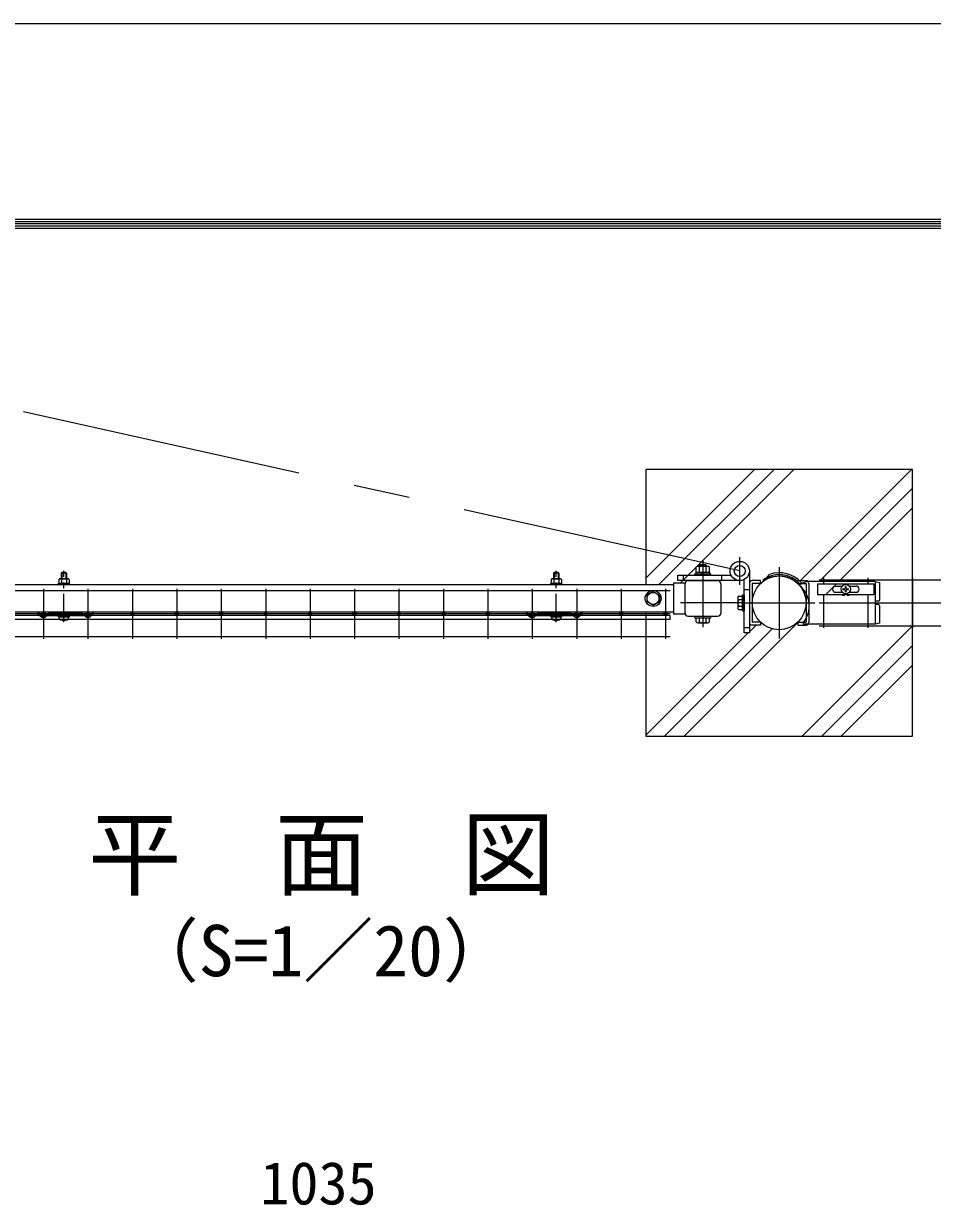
# Model space of a CAD drawing. Units: millimetres, scale not verified. Extents: x -4200 to 4200, y -2970 to 2970.
# Drawn here: x -2459 to -1436, y 1641 to 2970 of the extents above; entities that cross this region are included whole.
import ezdxf
from ezdxf.enums import TextEntityAlignment as Align

# ---------------------------------------------------------------- set-up
doc = ezdxf.new("R2010")
doc.units = ezdxf.units.MM
doc.header["$LTSCALE"] = 10
doc.linetypes.add('USER1', pattern=[50.8, 31.75, -6.35, 6.35, -6.35])
for name, color, linetype, lineweight in [('0-0_D-STR1', 1, 'Continuous', 25), ('0-1_D-BMK', 2, 'USER1', 13), ('0-4_D-STR3', 3, 'Continuous', 13), ('0-5_D-STR-DIM', 7, 'Continuous', 13), ('0-8_D-DCR-HCH', 7, 'Continuous', 13), ('0-9_D-STR-TXT', 7, 'Continuous', 13), ('0-B_D-TTL', 7, 'Continuous', 25), ('0-C_D-STR2', 7, 'Continuous', 13)]:
    doc.layers.add(name, color=color, linetype=linetype, lineweight=lineweight)
doc.styles.add('ＭＳ ゴシック', font='')
doc.styles.get('ＭＳ ゴシック').set_extended_font_data('MS Gothic')

# ---------------------------------------------------------------- blocks, each defined once
blk = doc.blocks.new('A$C5ded3bdc')
at = {"layer": '0-1_D-BMK'}
blk.add_line((0, -75), (0, 504), dxfattribs=at)
at = {"layer": '0-4_D-STR3'}
for p, q in [((-57.5, 404.8), (-57.5, 363)), ((-43.3, 413), (43.3, 413)), ((-23, 484), (-30, 477)), ((30, 477), (-30, 477)), ((-30, 477), (-30, 413)), ((-29.1, 404.8), (-29.1, 363)), ((-23, 484), (-23, 413)), ((23, 484), (-23, 484)), ((23, 484), (23, 413)), ((23, 484), (30, 477)), ((29.1, 404.8), (29.1, 363)), ((30, 477), (30, 413)), ((57.5, 404.8), (57.5, 363)), ((-62.5, 363), (62.5, 363)), ((-62.5, 347), (-62.5, 363)), ((-62.5, 347), (62.5, 347)), ((-57.5, 363), (57.5, 363)), ((62.5, 347), (62.5, 363)), ((-62.5, 0), (62.5, 0)), ((-62.5, -16), (-62.5, 0)), ((62.5, -16), (62.5, 0)), ((-62.5, -16), (62.5, -16)), ((-51.8, -16), (51.8, -16)), ((-51.8, -31.3), (-51.8, -16)), ((51.8, -31.6), (51.8, -16))]:
    blk.add_line(p, q, dxfattribs=at)
for centre, radius, start, end in [((-43.3, 396.6), 16.4, 30, 150), ((0, 357.2), 55.8, 58.543, 121.457), ((43.3, 396.6), 16.4, 30, 150), ((-32.8, -31.3), 19, 180, 253.92714), ((0.7, 85), 140, 253.92714, 285.41383), ((32.8, -31.6), 19, 285.41383, 0)]:
    blk.add_arc(centre, radius, start, end, dxfattribs=at)

msp = doc.modelspace()

# ---------------------------------------------------------------- linework, layer by layer
at = {"layer": '0-0_D-STR1'}
for p, q in [((-1727.67, 2340.89), (-1727.67, 2305.99)), ((-1727.67, 2340.89), (-1714.67, 2340.89)), ((-1727.67, 2340.89), (-1727.67, 2305.99)), ((-1727.67, 2340.89), (-1714.67, 2340.89)), ((-1714.67, 2306.64), (-1714.67, 2340.24)), ((-1711.47, 2343.44), (-1677.87, 2343.44)), ((-1681.67, 2343.44), (-1707.67, 2343.44)), ((-1674.67, 2340.24), (-1674.67, 2306.64)), ((-2545.67, 2338.94), (-1727.67, 2338.94)), ((-1727.67, 2307.94), (-2545.67, 2307.94)), ((-1727.67, 2305.99), (-1714.67, 2305.99)), ((-1727.67, 2305.99), (-1714.67, 2305.99)), ((-1711.47, 2303.44), (-1677.87, 2303.44))]:
    msp.add_line(p, q, dxfattribs=at)
msp.add_circle((-1608.92, 2318.44), 30.25, dxfattribs=at)
for centre, start, end in [((-1711.47, 2340.24), 90.00008, 179.99897), ((-1677.87, 2340.24), 0, 90.00008), ((-1711.47, 2306.64), 179.99897, 269.99957), ((-1677.87, 2306.64), 269.99957, 0)]:
    msp.add_arc(centre, 3.2, start, end, dxfattribs=at)
at = {"layer": '0-1_D-BMK'}
for p, q in [((-1653.24, 2354.29), (-2586.45, 2561.46)), ((-1694.67, 2366.44), (-1694.67, 2290.94)), ((-1653.24, 2338.6), (-1653.24, 2369.98)), ((-1608.92, 2358.69), (-1608.92, 2278.19)), ((-1649.17, 2318.44), (-1719.97, 2318.44)), ((-1649.17, 2318.44), (-1568.67, 2318.44))]:
    msp.add_line(p, q, dxfattribs=at)
at = {"layer": '0-4_D-STR3'}
for p, q in [((-1702.17, 2353.04), (-1702.17, 2358.84)), ((-1702.17, 2353.04), (-1687.17, 2353.04)), ((-1700.44, 2359.54), (-1688.9, 2359.54)), ((-1698.67, 2360.44), (-1697.67, 2361.44)), ((-1698.67, 2359.54), (-1698.67, 2360.44)), ((-1698.42, 2353.04), (-1698.42, 2358.84)), ((-1695.73, 2351.04), (-1694.58, 2353.04)), ((-1695.04, 2351.04), (-1693.89, 2353.04)), ((-1691.67, 2359.54), (-1691.67, 2361.44)), ((-1690.92, 2353.04), (-1690.92, 2358.84)), ((-1690.67, 2359.54), (-1690.67, 2360.44)), ((-1687.17, 2353.04), (-1687.17, 2358.84)), ((-1686.97, 2351.04), (-1686.97, 2353.04)), ((-1722.95, 2349.44), (-1662.94, 2349.44)), ((-1716.95, 2349.44), (-1716.95, 2343.44)), ((-1703.67, 2349.44), (-1703.67, 2351.04)), ((-1703.67, 2351.04), (-1685.67, 2351.04)), ((-1685.67, 2349.44), (-1703.67, 2349.44)), ((-1702.37, 2351.04), (-1686.97, 2351.04)), ((-1685.67, 2349.44), (-1685.67, 2351.04)), ((-1673.95, 2349.44), (-1673.95, 2343.44)), ((-1648.39, 2284.58), (-1648.39, 2344.58)), ((-1629.89, 2340.24), (-1639.19, 2340.24)), ((-1639.19, 2340.24), (-1639.19, 2296.64)), ((-1626.27, 2343.22), (-1627.19, 2344.53)), ((-1622.38, 2347.31), (-1619.79, 2350.5)), ((-1587.94, 2340.24), (-1587.94, 2343.44)), ((-1587.94, 2343.44), (-1578.64, 2343.44)), ((-1587.94, 2340.24), (-1578.64, 2340.24)), ((-1582.08, 2340.54), (-1582.55, 2340.54)), ((-1578, 2342.44), (-1582.08, 2340.54)), ((-1578.64, 2340.24), (-1578.64, 2296.64)), ((-1500.92, 2342.44), (-1578, 2342.44)), ((-1575.44, 2340.24), (-1575.44, 2296.64)), ((-1565.67, 2339.87), (-1565.67, 2327.87)), ((-1500.92, 2342.44), (-1500.92, 2294.44)), ((-1500.92, 2342.44), (-1495.92, 2341.44)), ((-1495.92, 2341.44), (-1495.92, 2321.44)), ((-1750.67, 2331.19), (-1757.67, 2327.15)), ((-1757.67, 2327.15), (-1757.67, 2319.73)), ((-1750.67, 2331.19), (-1743.67, 2327.15)), ((-1743.67, 2327.15), (-1743.67, 2319.73)), ((-1649.99, 2309.44), (-1649.99, 2327.44)), ((-1648.39, 2333.58), (-1642.39, 2333.58)), ((-1565.67, 2327.87), (-1502.17, 2327.87)), ((-1545.42, 2337.37), (-1537.83, 2337.37)), ((-1545.42, 2330.37), (-1537.83, 2330.37)), ((-1537.07, 2334.37), (-1535.42, 2334.37)), ((-1537.07, 2333.37), (-1537.07, 2334.37)), ((-1537.07, 2333.37), (-1535.42, 2333.37)), ((-1535.52, 2327.87), (-1535.8, 2326.84)), ((-1534.42, 2335.37), (-1534.42, 2337.02)), ((-1534.42, 2337.02), (-1533.42, 2337.02)), ((-1534.42, 2330.72), (-1534.42, 2332.37)), ((-1534.42, 2330.72), (-1533.42, 2330.72)), ((-1533.42, 2335.37), (-1533.42, 2337.02)), ((-1533.42, 2330.72), (-1533.42, 2332.37)), ((-1532.42, 2334.37), (-1530.77, 2334.37)), ((-1532.42, 2333.37), (-1530.77, 2333.37)), ((-1532.31, 2327.87), (-1532.03, 2326.84)), ((-1530.77, 2333.37), (-1530.77, 2334.37)), ((-1530, 2337.37), (-1522.42, 2337.37)), ((-1530, 2330.37), (-1522.42, 2330.37)), ((-1750.67, 2315.69), (-1757.67, 2319.73)), ((-1750.67, 2315.69), (-1743.67, 2319.73)), ((-1655.49, 2324.07), (-1655.49, 2312.81)), ((-1654.41, 2325.94), (-1649.99, 2325.94)), ((-1654.41, 2322.2), (-1649.99, 2322.2)), ((-1654.41, 2314.68), (-1649.99, 2314.68)), ((-1649.99, 2325.94), (-1649.99, 2310.94)), ((-1496.92, 2320.44), (-1499.92, 2320.44)), ((-1496.92, 2316.44), (-1499.92, 2316.44)), ((-1495.92, 2315.44), (-1495.92, 2295.44)), ((-2443.38, 2306.43), (-2442.34, 2307.64)), ((-2443.38, 2306.43), (-2438.67, 2302.37)), ((-2442.34, 2307.64), (-2437.63, 2303.58)), ((-2433.75, 2305.42), (-2435.73, 2303.61)), ((-2432.67, 2304.24), (-2434.65, 2302.43)), ((-2432.67, 2305.84), (-2430.17, 2305.84)), ((-2432.67, 2304.24), (-2390.67, 2304.24)), ((-2430.17, 2307.64), (-2393.17, 2307.64)), ((-2430.17, 2305.84), (-2430.17, 2307.64)), ((-2393.17, 2305.84), (-2430.17, 2305.84)), ((-2426.67, 2305.84), (-2426.67, 2304.24)), ((-2396.67, 2305.84), (-2396.67, 2304.24)), ((-2393.17, 2305.84), (-2393.17, 2307.64)), ((-2393.17, 2305.84), (-2390.67, 2305.84)), ((-2390.67, 2304.24), (-2388.68, 2302.43)), ((-2389.59, 2305.42), (-2387.6, 2303.61)), ((-2381, 2307.64), (-2385.71, 2303.58)), ((-2379.95, 2306.43), (-2384.66, 2302.37)), ((-2379.95, 2306.43), (-2381, 2307.64)), ((-1893.38, 2306.43), (-1892.34, 2307.64)), ((-1893.38, 2306.43), (-1888.67, 2302.37)), ((-1892.34, 2307.64), (-1887.63, 2303.58)), ((-1883.75, 2305.42), (-1885.73, 2303.61)), ((-1882.67, 2304.24), (-1884.65, 2302.43)), ((-1882.67, 2305.84), (-1880.17, 2305.84)), ((-1882.67, 2304.24), (-1840.67, 2304.24)), ((-1880.17, 2307.64), (-1843.17, 2307.64)), ((-1880.17, 2305.84), (-1880.17, 2307.64)), ((-1843.17, 2305.84), (-1880.17, 2305.84)), ((-1876.67, 2305.84), (-1876.67, 2304.24)), ((-1846.67, 2305.84), (-1846.67, 2304.24)), ((-1843.17, 2305.84), (-1843.17, 2307.64)), ((-1843.17, 2305.84), (-1840.67, 2305.84)), ((-1840.67, 2304.24), (-1838.68, 2302.43)), ((-1839.59, 2305.42), (-1837.6, 2303.61)), ((-1831, 2307.64), (-1835.71, 2303.58)), ((-1829.95, 2306.43), (-1834.66, 2302.37)), ((-1829.95, 2306.43), (-1831, 2307.64)), ((-1703.67, 2303.44), (-1685.67, 2303.44)), ((-1703.67, 2301.44), (-1703.67, 2303.44)), ((-1703.67, 2301.44), (-1685.67, 2301.44)), ((-1702.17, 2297.02), (-1702.17, 2301.44)), ((-1702.17, 2301.44), (-1687.17, 2301.44)), ((-1698.43, 2297.02), (-1698.43, 2301.44)), ((-1690.91, 2297.02), (-1690.91, 2301.44)), ((-1687.17, 2297.02), (-1687.17, 2301.44)), ((-1685.67, 2301.44), (-1685.67, 2303.44)), ((-1654.41, 2310.94), (-1649.99, 2310.94)), ((-1649.99, 2309.44), (-1648.39, 2309.44)), ((-1700.3, 2295.94), (-1689.04, 2295.94)), ((-1648.39, 2290.58), (-1642.39, 2290.58)), ((-1629.89, 2296.64), (-1639.19, 2296.64)), ((-1587.94, 2296.64), (-1578.64, 2296.64)), ((-1581.72, 2296.04), (-1581.72, 2294.44)), ((-1500.92, 2294.44), (-1581.72, 2294.44)), ((-1495.92, 2295.44), (-1500.65, 2294.49))]:
    msp.add_line(p, q, dxfattribs=at)
for points in [[(-1702.37, 2351.04), (-1702.37, 2353.04), (-1686.97, 2353.04)], [(-1698.67, 2360.44), (-1690.67, 2360.44), (-1691.67, 2361.44)], [(-1697.67, 2359.54), (-1697.67, 2361.44), (-1691.67, 2361.44)], [(-1642.39, 2354.29), (-1642.39, 2284.58), (-1648.39, 2284.58)], [(-1653.24, 2343.44), (-1722.95, 2343.44), (-1722.95, 2349.44)], [(-1629.89, 2340.24), (-1629.89, 2343.44), (-1639.19, 2343.44)], [(-1621.7, 2345.86), (-1622.38, 2347.31), (-1619.79, 2350.5)], [(-1565.67, 2339.87), (-1502.17, 2339.87), (-1502.17, 2327.87)], [(-1649.99, 2327.44), (-1648.39, 2327.44), (-1648.39, 2309.44)], [(-1629.89, 2296.64), (-1629.89, 2293.44), (-1639.19, 2293.44)], [(-1587.94, 2296.64), (-1587.94, 2293.44), (-1578.64, 2293.44)]]:
    msp.add_lwpolyline(points, dxfattribs=at)
for centre, radius in [((-1653.24, 2354.29), 10.85), ((-1653.24, 2354.29), 6.15), ((-1750.67, 2323.44), 9), ((-1750.67, 2323.44), 6.71), ((-1533.92, 2333.87), 5.25)]:
    msp.add_circle(centre, radius, dxfattribs=at)
for centre, radius, start, end in [((-1700.29, 2356.7), 2.85, 48.83491, 131.16509), ((-1694.67, 2349.15), 10.39, 68.85295, 111.14705), ((-1689.04, 2356.69), 2.85, 48.86505, 131.13495), ((-1639.19, 2340.24), 3.2, 90, 180), ((-1608.92, 2318.44), 31.85, 41.66427, 125), ((-1608.92, 2318.44), 30.25, 40.82839, 125), ((-1608.92, 2318.44), 33.85, 41.95504, 108.73594), ((-1582.73, 2341.74), 3.2, 221.66427, 230.22461), ((-1582.55, 2342.14), 1.6, 221.95504, 270), ((-1578.64, 2340.24), 3.2, 360, 90), ((-1605.36, 2314.92), 30.25, 321.39147, 50.00867), ((-1545.42, 2333.87), 3.5, 90, 270), ((-1535.42, 2335.37), 1, 270, 0), ((-1535.42, 2332.37), 1, 0, 90), ((-1532.42, 2335.37), 1, 180, 270), ((-1532.42, 2332.37), 1, 90, 180), ((-1522.42, 2333.87), 3.5, 270, 90), ((-1653.33, 2324.07), 2.16, 120, 240), ((-1648.41, 2318.44), 7.08, 147.93138, 212.06862), ((-1653.33, 2312.81), 2.16, 120, 240), ((-1499.92, 2319.44), 1, 90, 180), ((-1499.92, 2317.44), 1, 180, 270), ((-1496.92, 2321.44), 1, 270, 0), ((-1496.92, 2315.44), 1, 0, 90), ((-2436.69, 2304.67), 3.03, 229.26286, 312.38442), ((-2436.69, 2304.67), 1.43, 229.26286, 312.38442), ((-2432.67, 2304.24), 1.6, 90, 132.38442), ((-2390.67, 2304.24), 1.6, 47.61558, 90), ((-2386.64, 2304.67), 3.03, 227.61558, 310.73714), ((-2386.64, 2304.67), 1.43, 227.61558, 310.73714), ((-1886.69, 2304.67), 3.03, 229.26286, 312.38442), ((-1886.69, 2304.67), 1.43, 229.26286, 312.38442), ((-1882.67, 2304.24), 1.6, 90, 132.38442), ((-1840.67, 2304.24), 1.6, 47.61558, 90), ((-1836.64, 2304.67), 3.03, 227.61558, 310.73714), ((-1836.64, 2304.67), 1.43, 227.61558, 310.73714), ((-1700.3, 2298.1), 2.16, 210, 330), ((-1694.67, 2303.02), 7.08, 237.93138, 302.06862), ((-1689.04, 2298.1), 2.16, 210, 330), ((-1639.19, 2296.64), 3.2, 180, 270), ((-1578.64, 2296.64), 3.2, 270, 0)]:
    msp.add_arc(centre, radius, start, end, dxfattribs=at)
for major_axis, start_param, end_param in [((8.21, 0), 4.1228677, 4.4809795), ((-8.21, 0), 1.8022058, 2.1603176)]:
    msp.add_ellipse((-1533.92, 2333.87), major_axis=major_axis, ratio=0.879385, start_param=start_param, end_param=end_param, dxfattribs=at)
at = {"layer": '0-5_D-STR-DIM'}
msp.add_lwpolyline([(-1758.92, 2307.94), (-1758.92, 2168.44), (-1458.92, 2168.44), (-1458.92, 2468.44), (-1758.92, 2468.44), (-1758.92, 2338.94)], dxfattribs=at)
at = {"layer": '0-8_D-DCR-HCH'}
for p, q in [((-1758.92, 2346.23), (-1636.7, 2468.44)), ((-1744.11, 2338.94), (-1614.61, 2468.44)), ((-1701.95, 2359), (-1592.51, 2468.44)), ((-1584.93, 2343.44), (-1459.93, 2468.44)), ((-1563.83, 2342.44), (-1458.92, 2447.35)), ((-1541.73, 2342.44), (-1458.92, 2425.26)), ((-1720.06, 2340.89), (-1702.17, 2358.78)), ((-1547.55, 2336.63), (-1544.31, 2339.87)), ((-1556.31, 2327.87), (-1548.23, 2335.94)), ((-1737.83, 2168.44), (-1616.88, 2289.39)), ((-1715.73, 2168.44), (-1587.94, 2296.23)), ((-1642.39, 2285.98), (-1634.93, 2293.44)), ((-1583.15, 2168.44), (-1458.92, 2292.67)), ((-1758.92, 2169.45), (-1643.79, 2284.58)), ((-1561.05, 2168.44), (-1458.92, 2270.58)), ((-1538.96, 2168.44), (-1458.92, 2248.48))]:
    msp.add_line(p, q, dxfattribs=at)
at = {"layer": '0-B_D-TTL', "color": 2}
msp.add_lwpolyline([(-4200, 2970), (4200, 2970), (4200, -2970), (-4200, -2970)], close=True, dxfattribs=at)
at = {"layer": '0-B_D-TTL'}
for points in [[(-3930, 2750), (3930, 2750), (3930, -2750), (-3930, -2750)], [(-3927.5, 2747.5), (3927.5, 2747.5), (3927.5, -2747.5), (-3927.5, -2747.5)], [(-3925, 2745), (3925, 2745), (3925, -2745), (-3925, -2745)], [(-3922.5, 2742.5), (3922.5, 2742.5), (3922.5, -2742.5), (-3922.5, -2742.5)], [(-3920, 2740), (3920, 2740), (3920, -2740), (-3920, -2740)]]:
    msp.add_lwpolyline(points, close=True, dxfattribs=at)
at = {"layer": '0-C_D-STR2'}
for p, q in [((-1563.92, 2344.25), (-1258.92, 2344.25)), ((-1558.92, 2346.44), (-1558.92, 2339.87)), ((-1508.92, 2346.44), (-1508.92, 2339.87)), ((-1458.92, 2346.44), (-1458.92, 2290.44)), ((-1731.67, 2331.95), (-2541.67, 2331.95)), ((-2436.67, 2334.14), (-2436.67, 2278.14)), ((-2386.67, 2334.14), (-2386.67, 2278.14)), ((-2336.67, 2334.14), (-2336.67, 2278.14)), ((-2286.67, 2334.14), (-2286.67, 2278.14)), ((-2236.67, 2334.14), (-2236.67, 2278.14)), ((-2186.67, 2334.14), (-2186.67, 2278.14)), ((-2136.67, 2334.14), (-2136.67, 2278.14)), ((-2086.67, 2334.14), (-2086.67, 2278.14)), ((-2036.67, 2334.14), (-2036.67, 2278.14)), ((-1986.67, 2334.14), (-1986.67, 2278.14)), ((-1936.67, 2334.14), (-1936.67, 2278.14)), ((-1886.67, 2334.14), (-1886.67, 2278.14)), ((-1836.67, 2334.14), (-1836.67, 2278.14)), ((-1786.67, 2334.14), (-1786.67, 2278.14)), ((-1736.67, 2334.14), (-1736.67, 2278.14)), ((-1558.92, 2327.87), (-1558.92, 2290.44)), ((-1508.92, 2327.87), (-1508.92, 2290.44)), ((-1563.92, 2318.44), (-1258.92, 2318.44)), ((-1731.67, 2306.14), (-2541.67, 2306.14)), ((-1731.67, 2304.34), (-2541.67, 2304.34)), ((-1731.67, 2299.84), (-2541.67, 2299.84)), ((-1731.67, 2299.84), (-1731.67, 2304.34)), ((-1563.92, 2292.63), (-1258.92, 2292.63)), ((-1731.67, 2280.33), (-2541.67, 2280.33))]:
    msp.add_line(p, q, dxfattribs=at)
for centre in [(-2436.67, 2306.14), (-2386.67, 2306.14), (-2336.67, 2306.14), (-2286.67, 2306.14), (-2236.67, 2306.14), (-2186.67, 2306.14), (-2136.67, 2306.14), (-2086.67, 2306.14), (-2036.67, 2306.14), (-1986.67, 2306.14), (-1936.67, 2306.14), (-1886.67, 2306.14), (-1836.67, 2306.14), (-1786.67, 2306.14), (-1736.67, 2306.14)]:
    msp.add_circle(centre, 1.8, dxfattribs=at)

# ---------------------------------------------------------------- block references
at = {"layer": '0-5_D-STR-DIM', "xscale": 0.1, "yscale": 0.1}
for p in [(-2413.67, 2304.24), (-1859.67, 2304.24)]:
    msp.add_blockref('A$C5ded3bdc', p, dxfattribs=at)

# ---------------------------------------------------------------- texts
at = {"layer": '0-5_D-STR-DIM', "style": 'ＭＳ ゴシック'}
msp.add_text('1035', height=48.09, dxfattribs=at).set_placement((-2192.67, 1627.26), align=Align.BOTTOM_LEFT)
at = {"layer": '0-9_D-STR-TXT', "style": 'ＭＳ ゴシック'}
for s, height, p in [('平\u3000面\u3000図', 76.98, (-2386.32, 1974.35)), ('（S=1／20）', 57.7, (-2340.83, 1881.16))]:
    msp.add_text(s, height=height, dxfattribs=at).set_placement(p, align=Align.BOTTOM_LEFT)

doc.saveas('drawing.dxf')
